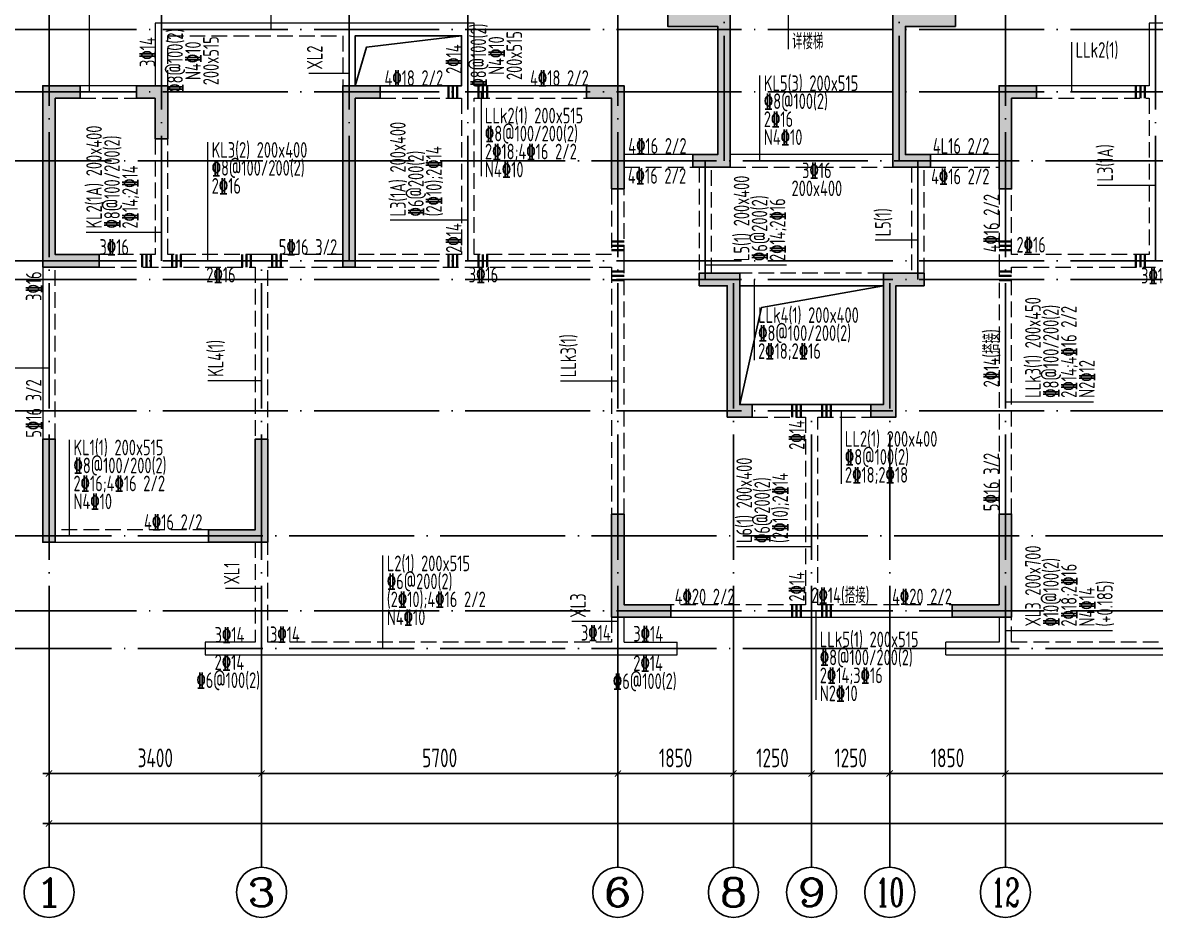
# Model space of a CAD drawing. Extents: x 826826 to 1642106, y -156213 to 399140.
# Drawn here: x 1401128 to 1419250, y 180182 to 194491 of the extents above; entities that cross this region are included whole.
import ezdxf
from ezdxf.enums import TextEntityAlignment as Align

# ---------------------------------------------------------------- set-up
doc = ezdxf.new("R2010")
doc.units = 0
doc.header["$LTSCALE"] = 1000
doc.linetypes.add('DASH', pattern=[0.35, 0.25, -0.1])
doc.linetypes.add('DOTE', pattern=[2.42, 2, -0.2, 0.02, -0.2])
doc.layers.get('0').update_dxf_attribs({"linetype": 'CONTINUOUS'})
doc.layers.get('DEFPOINTS').update_dxf_attribs({"linetype": 'CONTINUOUS'})
for name, color, linetype in [('A-AXIS', 1, 'CONTINUOUS'), ('A-DOTE', 10, 'DOTE'), ('AXIS_TEXT', 4, 'CONTINUOUS'), ('S-D洞口', 4, 'CONTINUOUS'), ('S-L主梁线', 4, 'DASH'), ('S-L梁编号', 6, 'CONTINUOUS'), ('S-L梁配筋', 7, 'CONTINUOUS'), ('S-Q墙填充', 252, 'CONTINUOUS'), ('S-Q墙实线', 6, 'CONTINUOUS'), ('S-Y一般标注', 3, 'CONTINUOUS')]:
    doc.layers.add(name, color=color, linetype=linetype)
doc.layers.add('梁附加箍筋', color=1, linetype='CONTINUOUS', lineweight=35)
doc.styles.add('_TCH_AXIS', font='COMPLEX', dxfattribs={"bigfont": 'GBCBIG'})
doc.styles.add('COMPLEX', font='COMPLEX')
doc.styles.add('TSSD_DIMENSION', font='Tssdeng.shx', dxfattribs={"width": 0.7, "bigfont": 'tssdchn.shx'})
doc.styles.add('TSSD_REIN', font='tssdeng.shx', dxfattribs={"width": 0.7, "height": 300, "bigfont": 'tssdchn.shx'})
doc.dimstyles.new('TSSD_100_100$0', dxfattribs={"dimtxt": 300, "dimasz": 80, "dimexe": 100, "dimexo": 250, "dimgap": 100, "dimtad": 1, "dimdec": 0, "dimzin": 0, "dimdsep": 46, "dimtxsty": 'TSSD_DIMENSION', "dimblk": 'ARCHTICK', "dimcen": 0, "dimdle": 100, "dimclrd": 3, "dimclre": 3, "dimclrt": 7, "dimadec": 0, "dimazin": 0, "dimtfac": 1, "dimtdec": 0, "dimtix": 1, "dimtmove": 2, "dimatfit": 3, "dimldrblk": 'ARCHTICK', "dimfxl": 0, "dimtolj": 1, "dimtzin": 0, "dimarcsym": 0})

# ---------------------------------------------------------------- blocks, each defined once
blk = doc.blocks.new('_ArchTick')
at = {"color": 0, "linetype": 'ByBlock', "const_width": 0.15}
blk.add_lwpolyline([(-0.5, -0.5), (0.5, 0.5)], dxfattribs=at)
blk = doc.blocks.new('*D912')
at = {"layer": 'DEFPOINTS', "color": 0}
for p in [(4300.000008, 3300.000008), (7700.000008, 3300.000008), (7700.000008, 2300.000008)]:
    blk.add_point(p, dxfattribs=at)
at = {"layer": 'S-Y一般标注', "color": 0, "lineweight": -2}
for p, q in [((4300.000008, 3050.000008), (4300.000008, 2200.000008)), ((7700.000008, 3050.000008), (7700.000008, 2200.000008)), ((4200.000008, 2300.000008), (7800.000008, 2300.000008))]:
    blk.add_line(p, q, dxfattribs=at)
at = {"layer": 'S-Y一般标注', "color": 0, "lineweight": -2, "xscale": 100, "yscale": 100, "zscale": 100, "rotation": 180}
blk.add_blockref('_ArchTick', (4300.000008, 2300.000008), dxfattribs=at)
at = {"layer": 'S-Y一般标注', "color": 0, "lineweight": -2, "xscale": 100, "yscale": 100, "zscale": 100}
blk.add_blockref('_ArchTick', (7700.000008, 2300.000008), dxfattribs=at)
at = {"layer": 'S-Y一般标注', "color": 7, "insert": (6000.000008, 2550.000008), "char_height": 300, "attachment_point": 5, "style": 'TSSD_DIMENSION'}
blk.add_mtext('\\A1;3400', dxfattribs=at)
blk = doc.blocks.new('*D913')
at = {"layer": 'DEFPOINTS', "color": 0}
for p in [(7700, 3300), (13400, 3300), (13400, 2300)]:
    blk.add_point(p, dxfattribs=at)
at = {"layer": 'S-Y一般标注', "color": 0, "lineweight": -2}
for p, q in [((7700, 3050), (7700, 2200)), ((13400, 3050), (13400, 2200)), ((7600, 2300), (13500, 2300))]:
    blk.add_line(p, q, dxfattribs=at)
at = {"layer": 'S-Y一般标注', "color": 0, "lineweight": -2, "xscale": 100, "yscale": 100, "zscale": 100, "rotation": 180}
blk.add_blockref('_ArchTick', (7700, 2300), dxfattribs=at)
at = {"layer": 'S-Y一般标注', "color": 0, "lineweight": -2, "xscale": 100, "yscale": 100, "zscale": 100}
blk.add_blockref('_ArchTick', (13400, 2300), dxfattribs=at)
at = {"layer": 'S-Y一般标注', "color": 7, "insert": (10550, 2550), "char_height": 300, "attachment_point": 5, "style": 'TSSD_DIMENSION'}
blk.add_mtext('\\A1;5700', dxfattribs=at)
blk = doc.blocks.new('*D914')
at = {"layer": 'DEFPOINTS', "color": 0}
for p in [(15250, 3300), (16500, 3300), (16500, 2300)]:
    blk.add_point(p, dxfattribs=at)
at = {"layer": 'S-Y一般标注', "color": 0, "lineweight": -2}
for p, q in [((15250, 3050), (15250, 2200)), ((16500, 3050), (16500, 2200)), ((15150, 2300), (16600, 2300))]:
    blk.add_line(p, q, dxfattribs=at)
at = {"layer": 'S-Y一般标注', "color": 0, "lineweight": -2, "xscale": 100, "yscale": 100, "zscale": 100, "rotation": 180}
blk.add_blockref('_ArchTick', (15250, 2300), dxfattribs=at)
at = {"layer": 'S-Y一般标注', "color": 0, "lineweight": -2, "xscale": 100, "yscale": 100, "zscale": 100}
blk.add_blockref('_ArchTick', (16500, 2300), dxfattribs=at)
at = {"layer": 'S-Y一般标注', "color": 7, "insert": (15875, 2550), "char_height": 300, "attachment_point": 5, "style": 'TSSD_DIMENSION'}
blk.add_mtext('\\A1;1250', dxfattribs=at)
blk = doc.blocks.new('*D915')
at = {"layer": 'DEFPOINTS', "color": 0}
for p in [(17750, 3300), (19600, 3300), (19600, 2300)]:
    blk.add_point(p, dxfattribs=at)
at = {"layer": 'S-Y一般标注', "color": 0, "lineweight": -2}
for p, q in [((17750, 3050), (17750, 2200)), ((19600, 3050), (19600, 2200)), ((17650, 2300), (19700, 2300))]:
    blk.add_line(p, q, dxfattribs=at)
at = {"layer": 'S-Y一般标注', "color": 0, "lineweight": -2, "xscale": 100, "yscale": 100, "zscale": 100, "rotation": 180}
blk.add_blockref('_ArchTick', (17750, 2300), dxfattribs=at)
at = {"layer": 'S-Y一般标注', "color": 0, "lineweight": -2, "xscale": 100, "yscale": 100, "zscale": 100}
blk.add_blockref('_ArchTick', (19600, 2300), dxfattribs=at)
at = {"layer": 'S-Y一般标注', "color": 7, "insert": (18675, 2550), "char_height": 300, "attachment_point": 5, "style": 'TSSD_DIMENSION'}
blk.add_mtext('\\A1;1850', dxfattribs=at)
blk = doc.blocks.new('*D916')
at = {"layer": 'DEFPOINTS', "color": 0}
for p in [(19600, 3300), (25300, 3300), (25300, 2300)]:
    blk.add_point(p, dxfattribs=at)
at = {"layer": 'S-Y一般标注', "color": 0, "lineweight": -2}
for p, q in [((19600, 3050), (19600, 2200)), ((25300, 3050), (25300, 2200)), ((19500, 2300), (25400, 2300))]:
    blk.add_line(p, q, dxfattribs=at)
at = {"layer": 'S-Y一般标注', "color": 0, "lineweight": -2, "xscale": 100, "yscale": 100, "zscale": 100, "rotation": 180}
blk.add_blockref('_ArchTick', (19600, 2300), dxfattribs=at)
at = {"layer": 'S-Y一般标注', "color": 0, "lineweight": -2, "xscale": 100, "yscale": 100, "zscale": 100}
blk.add_blockref('_ArchTick', (25300, 2300), dxfattribs=at)
at = {"layer": 'S-Y一般标注', "color": 7, "insert": (22450, 2550), "char_height": 300, "attachment_point": 5, "style": 'TSSD_DIMENSION'}
blk.add_mtext('\\A1;5700', dxfattribs=at)
blk = doc.blocks.new('*D918')
at = {"layer": 'DEFPOINTS', "color": 0}
for p in [(4300.000008, 3300.000008), (53100.000008, 3300.000008), (53100.000008, 1500.000008)]:
    blk.add_point(p, dxfattribs=at)
at = {"layer": 'S-Y一般标注', "color": 0, "lineweight": -2}
for p, q in [((4300.000008, 3050.000008), (4300.000008, 1400.000008)), ((53100.000008, 3050.000008), (53100.000008, 1400.000008)), ((4200.000008, 1500.000008), (53200.000008, 1500.000008))]:
    blk.add_line(p, q, dxfattribs=at)
at = {"layer": 'S-Y一般标注', "color": 0, "lineweight": -2, "xscale": 100, "yscale": 100, "zscale": 100, "rotation": 180}
blk.add_blockref('_ArchTick', (4300.000008, 1500.000008), dxfattribs=at)
at = {"layer": 'S-Y一般标注', "color": 0, "lineweight": -2, "xscale": 100, "yscale": 100, "zscale": 100}
blk.add_blockref('_ArchTick', (53100.000008, 1500.000008), dxfattribs=at)
at = {"layer": 'S-Y一般标注', "color": 7, "insert": (28700.000008, 1750.000008), "char_height": 300, "attachment_point": 5, "style": 'TSSD_DIMENSION'}
blk.add_mtext('\\A1;48800', dxfattribs=at)
blk = doc.blocks.new('_AXISO')
blk.add_circle((0, 0), 0.5)
at = {"layer": 'AXIS_TEXT', "style": 'COMPLEX', "width": 1.041667}
blk.add_attdef('A', text='', height=0.56, dxfattribs=at).set_placement((-0.25, -0.28), (0.25, -0.28), align=Align.FIT)
blk = doc.blocks.new('*D919')
at = {"layer": 'DEFPOINTS', "color": 0}
for p in [(13400, 3300), (15250, 3300), (15250, 2300)]:
    blk.add_point(p, dxfattribs=at)
at = {"layer": 'S-Y一般标注', "color": 0, "lineweight": -2}
for p, q in [((13400, 3050), (13400, 2200)), ((15250, 3050), (15250, 2200)), ((13300, 2300), (15350, 2300))]:
    blk.add_line(p, q, dxfattribs=at)
at = {"layer": 'S-Y一般标注', "color": 0, "lineweight": -2, "xscale": 100, "yscale": 100, "zscale": 100, "rotation": 180}
blk.add_blockref('_ArchTick', (13400, 2300), dxfattribs=at)
at = {"layer": 'S-Y一般标注', "color": 0, "lineweight": -2, "xscale": 100, "yscale": 100, "zscale": 100}
blk.add_blockref('_ArchTick', (15250, 2300), dxfattribs=at)
at = {"layer": 'S-Y一般标注', "color": 7, "insert": (14325, 2550), "char_height": 300, "attachment_point": 5, "style": 'TSSD_DIMENSION'}
blk.add_mtext('\\A1;1850', dxfattribs=at)
blk = doc.blocks.new('*D920')
at = {"layer": 'DEFPOINTS', "color": 0}
for p in [(16500, 3300), (17750, 3300), (17750, 2300)]:
    blk.add_point(p, dxfattribs=at)
at = {"layer": 'S-Y一般标注', "color": 0, "lineweight": -2}
for p, q in [((16500, 3050), (16500, 2200)), ((17750, 3050), (17750, 2200)), ((16400, 2300), (17850, 2300))]:
    blk.add_line(p, q, dxfattribs=at)
at = {"layer": 'S-Y一般标注', "color": 0, "lineweight": -2, "xscale": 100, "yscale": 100, "zscale": 100, "rotation": 180}
blk.add_blockref('_ArchTick', (16500, 2300), dxfattribs=at)
at = {"layer": 'S-Y一般标注', "color": 0, "lineweight": -2, "xscale": 100, "yscale": 100, "zscale": 100}
blk.add_blockref('_ArchTick', (17750, 2300), dxfattribs=at)
at = {"layer": 'S-Y一般标注', "color": 7, "insert": (17125, 2550), "char_height": 300, "attachment_point": 5, "style": 'TSSD_DIMENSION'}
blk.add_mtext('\\A1;1250', dxfattribs=at)
blk = doc.blocks.new('20210802.02294286')
at = {"layer": '梁附加箍筋', "lineweight": 35}
for p, q in [((-985193, -156931), (-985193, -156731)), ((-985123, -156931), (-985123, -156731)), ((-985053, -156931), (-985053, -156731)), ((-984713, -156931), (-984713, -156731)), ((-984643, -156931), (-984643, -156731)), ((-984573, -156931), (-984573, -156731)), ((-974193, -156931), (-974193, -156731)), ((-974123, -156931), (-974123, -156731)), ((-974053, -156931), (-974053, -156731)), ((-982383, -159221), (-982583, -159221)), ((-982383, -159291), (-982583, -159291)), ((-976183, -159221), (-976383, -159221)), ((-976183, -159291), (-976383, -159291)), ((-990093, -159631), (-990093, -159431)), ((-990023, -159631), (-990023, -159431)), ((-989953, -159631), (-989953, -159431)), ((-989613, -159631), (-989613, -159431)), ((-989543, -159631), (-989543, -159431)), ((-989473, -159631), (-989473, -159431)), ((-988493, -159631), (-988493, -159431)), ((-988423, -159631), (-988423, -159431)), ((-988353, -159631), (-988353, -159431)), ((-988013, -159631), (-988013, -159431)), ((-987943, -159631), (-987943, -159431)), ((-987873, -159631), (-987873, -159431)), ((-985193, -159631), (-985193, -159431)), ((-985123, -159631), (-985123, -159431)), ((-985053, -159631), (-985053, -159431)), ((-984713, -159631), (-984713, -159431)), ((-984643, -159631), (-984643, -159431)), ((-984573, -159631), (-984573, -159431)), ((-982383, -159361), (-982583, -159361)), ((-976183, -159361), (-976383, -159361)), ((-974193, -159631), (-974193, -159431)), ((-974123, -159631), (-974123, -159431)), ((-974053, -159631), (-974053, -159431)), ((-982383, -159701), (-982583, -159701)), ((-982383, -159771), (-982583, -159771)), ((-976183, -159701), (-976383, -159701)), ((-976183, -159771), (-976383, -159771)), ((-982383, -159841), (-982583, -159841)), ((-976183, -159841), (-976383, -159841)), ((-979693, -162031), (-979693, -161831)), ((-979623, -162031), (-979623, -161831)), ((-979553, -162031), (-979553, -161831)), ((-979213, -162031), (-979213, -161831)), ((-979143, -162031), (-979143, -161831)), ((-979073, -162031), (-979073, -161831)), ((-979693, -165231), (-979693, -165031)), ((-979623, -165231), (-979623, -165031)), ((-979553, -165231), (-979553, -165031)), ((-979213, -165231), (-979213, -165031)), ((-979143, -165231), (-979143, -165031)), ((-979073, -165231), (-979073, -165031))]:
    blk.add_line(p, q, dxfattribs=at)
blk = doc.blocks.new('20210810.05000969')
at = {"layer": 'S-Q墙填充'}
h = blk.add_hatch(color=252, dxfattribs=at)
h.dxf.hatch_style = 1
h.paths.add_polyline_path([(-1457490, -52983), (-1458288, -52983), (-1458288, -53183), (-1457490, -53183), (-1457490, -55233), (-1457688, -55233), (-1457890, -55233), (-1457890, -55433), (-1457688, -55433), (-1457290, -55433), (-1457290, -53083), (-1457290, -52783), (-1457490, -52783)])
h = blk.add_hatch(color=252, dxfattribs=at)
h.dxf.hatch_style = 1
h.paths.add_polyline_path([(-1454488, -52983), (-1454488, -52783), (-1454688, -52783), (-1454688, -53083), (-1454688, -55433), (-1454288, -55433), (-1454088, -55433), (-1454088, -55233), (-1454288, -55233), (-1454488, -55233), (-1454488, -53183), (-1453688, -53183), (-1453688, -52983)])
h = blk.add_hatch(color=252, dxfattribs=at)
h.dxf.hatch_style = 1
h.paths.add_polyline_path([(-1468088, -54333), (-1467688, -54333), (-1467688, -54133), (-1468288, -54133), (-1468288, -57033), (-1467388, -57033), (-1467388, -56833), (-1468088, -56833)])
h = blk.add_hatch(color=252, dxfattribs=at)
h.dxf.hatch_style = 1
h.paths.add_polyline_path([(-1466488, -54333), (-1466488, -54983), (-1466288, -54983), (-1466288, -54133), (-1466788, -54133), (-1466788, -54333)])
h = blk.add_hatch(color=252, dxfattribs=at)
h.dxf.hatch_style = 1
h.paths.add_polyline_path([(-1463288, -57033), (-1463288, -54333), (-1462888, -54333), (-1462888, -54133), (-1463488, -54133), (-1463488, -57033)])
h = blk.add_hatch(color=252, dxfattribs=at)
h.dxf.hatch_style = 1
h.paths.add_polyline_path([(-1459588, -54333), (-1459188, -54333), (-1459188, -55333), (-1459188, -55783), (-1458988, -55783), (-1458988, -55333), (-1458988, -54133), (-1459588, -54133)])
h = blk.add_hatch(color=252, dxfattribs=at)
h.dxf.hatch_style = 1
h.paths.add_polyline_path([(-1452988, -55333), (-1452988, -55783), (-1452788, -55783), (-1452788, -55333), (-1452788, -54333), (-1452388, -54333), (-1452388, -54133), (-1452988, -54133)])
h = blk.add_hatch(color=252, dxfattribs=at)
h.dxf.hatch_style = 1
h.paths.add_polyline_path([(-1457788, -57333), (-1457338, -57333), (-1457338, -59433), (-1456938, -59433), (-1456938, -59233), (-1457138, -59233), (-1457138, -57133), (-1457788, -57133)])
h = blk.add_hatch(color=252, dxfattribs=at)
h.dxf.hatch_style = 1
h.paths.add_polyline_path([(-1454838, -59233), (-1455038, -59233), (-1455038, -59433), (-1454638, -59433), (-1454638, -57333), (-1454188, -57333), (-1454188, -57133), (-1454838, -57133)])
h = blk.add_hatch(color=252, dxfattribs=at)
h.dxf.hatch_style = 1
h.paths.add_polyline_path([(-1468088, -61433), (-1468088, -59783), (-1468288, -59783), (-1468288, -61433)])
h = blk.add_hatch(color=252, dxfattribs=at)
h.dxf.hatch_style = 1
h.paths.add_polyline_path([(-1464688, -59783), (-1464888, -59783), (-1464888, -59783), (-1464888, -61233), (-1465538, -61233), (-1465638, -61233), (-1465638, -61433), (-1465638, -61433), (-1465538, -61433), (-1464688, -61433)])
h = blk.add_hatch(color=252, dxfattribs=at)
h.dxf.hatch_style = 1
h.paths.add_polyline_path([(-1459188, -62633), (-1458238, -62633), (-1458238, -62433), (-1458988, -62433), (-1458988, -60983), (-1459188, -60983)])
h = blk.add_hatch(color=252, dxfattribs=at)
h.dxf.hatch_style = 1
h.paths.add_polyline_path([(-1452788, -62633), (-1453738, -62633), (-1453738, -62433), (-1452988, -62433), (-1452988, -60983), (-1452788, -60983)])
at = {"layer": 'S-L主梁线', "linetype": 'ByBlock', "lineweight": 18}
for p, q in [((-1463388, -53133), (-1466488, -53133)), ((-1466488, -53133), (-1466488, -54133)), ((-1461388, -53133), (-1463388, -53133)), ((-1461388, -54133), (-1461388, -53133)), ((-1450588, -53133), (-1450588, -54133)), ((-1448588, -53133), (-1450588, -53133)), ((-1466788, -54133), (-1467688, -54133)), ((-1459588, -54133), (-1461388, -54133)), ((-1450588, -54133), (-1452388, -54133)), ((-1457890, -55233), (-1458988, -55233)), ((-1454688, -55233), (-1457290, -55233)), ((-1452988, -55233), (-1454088, -55233)), ((-1468288, -57033), (-1468288, -59783)), ((-1457138, -57333), (-1454838, -57333)), ((-1455988, -59233), (-1456938, -59233)), ((-1455038, -59233), (-1455988, -59233)), ((-1468088, -61433), (-1465638, -61433)), ((-1458988, -63033), (-1458988, -62633)), ((-1458438, -62633), (-1455988, -62633)), ((-1455988, -62633), (-1453538, -62633)), ((-1452988, -62633), (-1452988, -63033)), ((-1465688, -63033), (-1465688, -63233)), ((-1464888, -63033), (-1465688, -63033)), ((-1458988, -63033), (-1458138, -63033)), ((-1458138, -63233), (-1458138, -63033)), ((-1452988, -63033), (-1453838, -63033)), ((-1453838, -63233), (-1453838, -63033)), ((-1465688, -63233), (-1458138, -63233)), ((-1453838, -63233), (-1446288, -63233))]:
    blk.add_line(p, q, dxfattribs=at)
at = {"layer": 'S-L主梁线', "linetype": 'DASH', "lineweight": 18}
for p, q in [((-1466288, -53333), (-1463488, -53333)), ((-1466288, -54133), (-1466288, -53333)), ((-1463488, -53333), (-1463488, -54133)), ((-1463288, -54133), (-1463288, -53333)), ((-1463288, -53333), (-1461588, -53333)), ((-1461588, -53333), (-1461588, -54133)), ((-1461588, -54133), (-1462888, -54133)), ((-1467688, -54333), (-1466788, -54333)), ((-1462888, -54333), (-1461588, -54333)), ((-1461588, -54333), (-1461588, -56833)), ((-1461388, -54333), (-1459588, -54333)), ((-1461388, -56833), (-1461388, -54333)), ((-1452388, -54333), (-1450588, -54333)), ((-1450588, -54333), (-1450588, -56833)), ((-1466488, -54983), (-1466488, -56833)), ((-1466288, -56833), (-1466288, -54983)), ((-1458988, -55433), (-1457890, -55433)), ((-1457788, -55433), (-1457788, -57133)), ((-1457588, -57133), (-1457588, -55433)), ((-1457290, -55433), (-1454688, -55433)), ((-1454388, -55433), (-1454388, -57133)), ((-1454188, -57133), (-1454188, -55433)), ((-1454088, -55433), (-1452988, -55433)), ((-1459188, -55783), (-1459188, -56833)), ((-1458988, -56933), (-1458988, -55783)), ((-1452988, -55783), (-1452988, -56933)), ((-1452788, -56833), (-1452788, -55783)), ((-1466488, -56833), (-1467388, -56833)), ((-1464788, -56833), (-1466288, -56833)), ((-1463488, -56833), (-1464788, -56833)), ((-1461588, -56833), (-1463288, -56833)), ((-1459188, -56833), (-1461388, -56833)), ((-1450588, -56833), (-1452788, -56833)), ((-1468088, -59783), (-1468088, -57033)), ((-1467388, -57033), (-1466388, -57033)), ((-1466388, -57033), (-1464888, -57033)), ((-1464888, -57033), (-1464888, -59783)), ((-1464688, -59783), (-1464688, -57033)), ((-1464688, -57033), (-1463488, -57033)), ((-1463288, -57033), (-1461488, -57033)), ((-1461488, -57033), (-1459188, -57033)), ((-1459188, -57033), (-1459188, -60983)), ((-1458988, -60983), (-1458988, -56933)), ((-1452988, -56933), (-1452988, -60983)), ((-1452788, -60983), (-1452788, -57033)), ((-1452788, -57033), (-1450488, -57033)), ((-1454838, -57133), (-1457138, -57133)), ((-1456938, -59433), (-1456088, -59433)), ((-1456088, -59433), (-1456088, -62433)), ((-1455888, -62433), (-1455888, -59433)), ((-1455888, -59433), (-1455038, -59433)), ((-1465638, -61233), (-1468088, -61233)), ((-1464888, -61433), (-1464888, -63033)), ((-1464688, -63033), (-1464688, -61433)), ((-1456088, -62433), (-1458438, -62433)), ((-1453538, -62433), (-1455888, -62433)), ((-1459188, -62633), (-1459188, -63033)), ((-1452788, -63033), (-1452788, -62633)), ((-1459188, -63033), (-1464688, -63033)), ((-1447288, -63033), (-1452788, -63033))]:
    blk.add_line(p, q, dxfattribs=at)
at = {"layer": 'S-Q墙实线'}
for points in [[(-1457490, -52983), (-1458288, -52983), (-1458288, -53183), (-1457490, -53183), (-1457490, -55233), (-1457688, -55233), (-1457890, -55233), (-1457890, -55433), (-1457688, -55433), (-1457290, -55433), (-1457290, -53083), (-1457290, -52783), (-1457490, -52783), (-1457490, -52983)], [(-1454488, -52983), (-1454488, -52783), (-1454688, -52783), (-1454688, -53083), (-1454688, -55433), (-1454288, -55433), (-1454088, -55433), (-1454088, -55233), (-1454288, -55233), (-1454488, -55233), (-1454488, -53183), (-1453688, -53183), (-1453688, -52983), (-1454488, -52983)], [(-1466488, -54333), (-1466488, -54983), (-1466288, -54983), (-1466288, -54133), (-1466788, -54133), (-1466788, -54333), (-1466488, -54333)], [(-1454838, -59233), (-1455038, -59233), (-1455038, -59433), (-1454638, -59433), (-1454638, -57333), (-1454188, -57333), (-1454188, -57133), (-1454838, -57133), (-1454838, -59233)]]:
    blk.add_lwpolyline(points, dxfattribs=at)
for points in [[(-1468088, -54333), (-1467688, -54333), (-1467688, -54133), (-1468288, -54133), (-1468288, -57033), (-1467388, -57033), (-1467388, -56833), (-1468088, -56833)], [(-1463288, -57033), (-1463288, -54333), (-1462888, -54333), (-1462888, -54133), (-1463488, -54133), (-1463488, -57033)], [(-1459588, -54333), (-1459188, -54333), (-1459188, -55333), (-1459188, -55783), (-1458988, -55783), (-1458988, -55333), (-1458988, -54133), (-1459588, -54133)], [(-1452988, -55333), (-1452988, -55783), (-1452788, -55783), (-1452788, -55333), (-1452788, -54333), (-1452388, -54333), (-1452388, -54133), (-1452988, -54133)], [(-1457788, -57333), (-1457338, -57333), (-1457338, -59433), (-1456938, -59433), (-1456938, -59233), (-1457138, -59233), (-1457138, -57133), (-1457788, -57133)], [(-1468088, -61433), (-1468088, -59783), (-1468288, -59783), (-1468288, -61433)], [(-1465638, -61433), (-1464688, -61433), (-1464688, -59783), (-1464888, -59783), (-1464888, -61233), (-1465638, -61233), (-1465638, -61233), (-1465638, -61433)], [(-1459188, -62633), (-1458238, -62633), (-1458238, -62433), (-1458988, -62433), (-1458988, -60983), (-1459188, -60983)], [(-1452788, -62633), (-1453738, -62633), (-1453738, -62433), (-1452988, -62433), (-1452988, -60983), (-1452788, -60983)]]:
    blk.add_lwpolyline(points, close=True, dxfattribs=at)
blk = doc.blocks.new('20210801.08533475')
at = {"layer": 'A-AXIS'}
for p, q in [((4300, 3300), (4300, 800)), ((7700, 3300), (7700, 800)), ((13400, 3300), (13400, 800)), ((15250, 3300), (15250, 800)), ((16500, 3300), (16500, 800)), ((17750, 3300), (17750, 800)), ((19600, 3300), (19600, 800))]:
    blk.add_line(p, q, dxfattribs=at)
at = {"layer": 'A-DOTE'}
for p, q in [((4300, 3300), (4300, 19800)), ((6100, 10500), (6100, 19800)), ((9100, 10500), (9100, 19800)), ((11000, 10500), (11000, 19800)), ((13400, 3300), (13400, 19800)), ((15100, 12100), (15100, 19800)), ((17900, 12100), (17900, 19800)), ((19600, 3300), (19600, 19800)), ((22000, 10500), (22000, 19800)), ((54100, 14200), (3300, 14200)), ((54100, 13200), (3300, 13200)), ((3300, 12100), (54100, 12100)), ((14800, 10200), (14800, 12100)), ((18200, 10200), (18200, 12100)), ((54100, 10500), (3300, 10500)), ((7700, 3300), (7700, 10500)), ((54100, 10200), (3300, 10200)), ((15250, 3300), (15250, 10200)), ((17750, 3300), (17750, 10200)), ((54100, 8100), (3300, 8100)), ((16500, 3300), (16500, 8100)), ((3300, 6100), (54100, 6100)), ((54100, 4900), (3300, 4900)), ((3300, 4300), (54100, 4300))]:
    blk.add_line(p, q, dxfattribs=at)
at = {"layer": 'A-AXIS'}
ref = blk.add_blockref('_AXISO', (4300, 400), dxfattribs=dict(at, xscale=800, yscale=800, zscale=800))
ref.add_attrib('A', '1', dxfattribs={"layer": 'AXIS_TEXT', "height": 452.5, "style": '_TCH_AXIS', "width": 2.333333}).set_placement((4073.7, 173.7), (4526.3, 173.7), align=Align.FIT)
ref = blk.add_blockref('_AXISO', (7700, 400), dxfattribs=dict(at, xscale=800, yscale=800, zscale=800))
ref.add_attrib('A', '3', dxfattribs={"layer": 'AXIS_TEXT', "height": 452.5, "style": '_TCH_AXIS', "width": 1.5}).set_placement((7473.7, 173.7), (7926.3, 173.7), align=Align.FIT)
ref = blk.add_blockref('_AXISO', (13400, 400), dxfattribs=dict(at, xscale=800, yscale=800, zscale=800))
ref.add_attrib('A', '6', dxfattribs={"layer": 'AXIS_TEXT', "height": 452.5, "style": '_TCH_AXIS', "width": 1.5}).set_placement((13173.7, 173.7), (13626.3, 173.7), align=Align.FIT)
ref = blk.add_blockref('_AXISO', (15250, 400), dxfattribs=dict(at, xscale=800, yscale=800, zscale=800))
ref.add_attrib('A', '8', dxfattribs={"layer": 'AXIS_TEXT', "height": 452.5, "style": '_TCH_AXIS', "width": 1.5}).set_placement((15023.7, 173.7), (15476.3, 173.7), align=Align.FIT)
ref = blk.add_blockref('_AXISO', (16500, 400), dxfattribs=dict(at, xscale=800, yscale=800, zscale=800))
ref.add_attrib('A', '9', dxfattribs={"layer": 'AXIS_TEXT', "height": 452.5, "style": '_TCH_AXIS', "width": 1.5}).set_placement((16273.7, 173.7), (16726.3, 173.7), align=Align.FIT)
ref = blk.add_blockref('_AXISO', (17750, 400), dxfattribs=dict(at, xscale=800, yscale=800, zscale=800))
ref.add_attrib('A', '10', dxfattribs={"layer": 'AXIS_TEXT', "height": 452.55, "style": '_TCH_AXIS', "width": 0.724138}).set_placement((17523.7, 173.7), (17976.3, 173.7), align=Align.FIT)
ref = blk.add_blockref('_AXISO', (19600, 400), dxfattribs=dict(at, xscale=800, yscale=800, zscale=800))
ref.add_attrib('A', '12', dxfattribs={"layer": 'AXIS_TEXT', "height": 452.55, "style": '_TCH_AXIS', "width": 0.724138}).set_placement((19373.7, 173.7), (19826.3, 173.7), align=Align.FIT)
at = {"layer": 'S-Y一般标注'}
for p1, p2, distance, picture, middle in [((4300, 3300), (7700, 3300), -1000, '*D912', (6000, 2550)), ((4300, 3300), (53100, 3300), -1800, '*D918', (28700, 1750)), ((7700, 3300), (13400, 3300), -1000, '*D913', (10550, 2550)), ((13400, 3300), (15250, 3300), -1000, '*D919', (14325, 2550)), ((15250, 3300), (16500, 3300), -1000, '*D914', (15875, 2550)), ((16500, 3300), (17750, 3300), -1000, '*D920', (17125, 2550)), ((17750, 3300), (19600, 3300), -1000, '*D915', (18675, 2550)), ((19600, 3300), (25300, 3300), -1000, '*D916', (22450, 2550))]:
    dim = blk.add_aligned_dim(p1=p1, p2=p2, distance=distance, dimstyle='TSSD_100_100$0', override={"dimasz": 100, "dimclrd": 0, "dimclre": 0}, dxfattribs=at)
    dim.commit()
    dim.dimension.update_dxf_attribs({"geometry": picture, "text_midpoint": middle})

msp = doc.modelspace()

# ---------------------------------------------------------------- linework, layer by layer
at = {"layer": 'S-D洞口', "color": 5}
for points in [[(1406450.35, 193481.9), (1408150.35, 193481.9), (1408150.35, 194282.11), (1406450.35, 194282.11), (1406450.35, 193481.9), (1406631.72, 194100.75), (1408150.35, 194282.11)], [(1412600.35, 188381.9), (1414900.34, 188381.9), (1414900.34, 190281.89), (1412600.35, 190281.89), (1412600.35, 188381.9), (1412947.17, 189935.07), (1414900.34, 190281.89)]]:
    msp.add_lwpolyline(points, dxfattribs=at)
at = {"layer": 'S-L梁编号', "lineweight": 18}
for p, q in [((1405103.79, 194382.11), (1405103.79, 196351.64)), ((1402200.12, 193381.9), (1402200.12, 196019.26)), ((1413376.78, 194736.39), (1413376.78, 194065.46)), ((1417913.24, 193381.9), (1417913.24, 194179.74)), ((1406350.35, 193677.33), (1405704.66, 193677.33)), ((1412924.12, 192281.89), (1412924.12, 193647.28)), ((1408461.88, 193381.9), (1408461.88, 192036.57)), ((1404089.78, 190681.9), (1404089.78, 192580.7)), ((1419250.36, 191887.15), (1418321.71, 191887.15)), ((1408250.35, 191329.4), (1407006.31, 191329.4)), ((1403350.36, 191135.5), (1402145.24, 191135.5)), ((1415450.36, 191010.49), (1414767.09, 191010.49)), ((1412050.34, 190615.47), (1413349.1, 190615.47)), ((1412832.36, 190381.89), (1412832.36, 189094.46)), ((1401550.36, 188964.04), (1399993.33, 188964.04)), ((1404950.36, 188762.39), (1404090.02, 188762.39)), ((1410650.35, 188759), (1409732.99, 188759)), ((1416850.36, 188427.99), (1418259.68, 188427.99)), ((1414221.5, 188281.9), (1414221.5, 187114.34)), ((1401878.81, 186281.9), (1401878.81, 187821.36)), ((1406891.88, 184481.9), (1406891.88, 185967.61)), ((1413750.35, 186106.22), (1412547.25, 186106.22)), ((1404950.36, 185441.97), (1404376.08, 185441.97)), ((1413819.39, 185081.9), (1413819.39, 183658.38)), ((1410650.36, 184911.32), (1409916.9, 184911.32)), ((1416850.35, 184769.77), (1418567.17, 184769.77))]:
    msp.add_line(p, q, dxfattribs=at)

# ---------------------------------------------------------------- block references
at = {"layer": 'S-Q墙填充'}
msp.add_blockref('20210810.05000969', (2869738.5, 247615.07), dxfattribs=at)
at = {"layer": 'S-Y一般标注'}
msp.add_blockref('20210801.08533475', (1397250.35, 180181.9), dxfattribs=at)
at = {"layer": '梁附加箍筋'}
msp.add_blockref('20210802.02294286', (2393133.79, 350212.91), dxfattribs=at)

# ---------------------------------------------------------------- texts
at = {"layer": 'S-L梁编号', "color": 6, "style": 'TSSD_REIN', "width": 0.7}
for s, p in [('详楼梯', (1413439.28, 194065.46)), ('LLk2(1)', (1417975.74, 193929.74)), ('KL5(3) 200x515', (1412986.62, 193397.28)), ('LLk2(1) 200x515', (1408524.38, 192879.84)), ('KL3(2) 200x400', (1404152.28, 192330.7)), ('LLk4(1) 200x400', (1412894.86, 189688.69)), ('LL2(1) 200x400', (1414284, 187708.57)), ('KL1(1) 200x515', (1401941.31, 187571.36)), ('L2(1) 200x515', (1406954.38, 185717.61)), ('LLk5(1) 200x515', (1413881.89, 184501.65))]:
    msp.add_text(s, height=250, dxfattribs=at).set_placement(p)
for s, p in [('XL2', (1405925.81, 193739.83)), ('KL2(1A) 200x400', (1402395.24, 191198)), ('L3(1A) 200x400', (1407256.31, 191391.9)), ('L3(1A)', (1418571.71, 191949.65)), ('L5(1) 200x400', (1412754.87, 190677.97)), ('L5(1)', (1415017.09, 191072.99)), ('LLk3(1) 200x450', (1417416.41, 188490.49)), ('KL4(1)', (1404340.02, 188824.89)), ('LLk3(1)', (1409982.99, 188821.5)), ('L6(1) 200x400', (1412797.25, 186168.72)), ('XL3 200x700', (1417417.17, 184832.27)), ('XL1', (1404597.24, 185504.47)), ('XL3', (1410138.06, 184973.82))]:
    msp.add_text(s, height=250, rotation=90, dxfattribs=at).set_placement(p)
at = {"layer": 'S-L梁配筋', "color": 7, "style": 'TSSD_REIN', "width": 0.7}
for s, p in [('%%1328@100(2)', (1408619.04, 193964.32)), ('%%1328@100(2)', (1403766.05, 193882.01)), ('200x515', (1409194.04, 193964.32)), ('N4%%13210', (1404053.55, 193882.01)), ('200x515', (1404341.05, 193882.01)), ('N4%%13210', (1408906.54, 193964.32))]:
    msp.add_text(s, height=250, rotation=90, dxfattribs=at).set_placement(p, align=Align.BOTTOM_CENTER)
at = {"layer": 'S-L梁配筋', "color": 1, "style": 'TSSD_REIN', "width": 0.7}
for s, p in [('3%%13214', (1403249.87, 194019.4)), ('3%%13216', (1401429.31, 190276.75)), ('2%%13214(搭接)', (1416750.36, 189123.54)), ('5%%13216 3/2', (1401429.31, 188320.06)), ('5%%13216 3/2', (1416750.36, 187143.95))]:
    msp.add_text(s, height=250, rotation=90, dxfattribs=at).set_placement(p, align=Align.CENTER)
at = {"layer": 'S-L梁配筋', "color": 7, "style": 'TSSD_REIN', "width": 0.7}
for s, rotation, p in [('2%%13214', 90, (1408151.28, 193907.34)), ('4%%13216 2/2', 90, (1416750.36, 191283.91)), ('2%%13214', 90, (1408151.28, 191046.01)), ('3%%13216', 359.999915, (1402592.92, 190778.3)), ('5%%13216 3/2', 359.999915, (1405693.43, 190778.3)), ('3%%13216', 359.999915, (1408500.35, 190335.18)), ('3%%13216', 359.999933, (1419257.54, 190319.16))]:
    msp.add_text(s, height=250, rotation=rotation, dxfattribs=at).set_placement(p, align=Align.CENTER)
for s, p in [('4%%13218 2/2', (1407387.06, 193479.85)), ('4%%13218 2/2', (1409715.84, 193479.85)), ('2%%13216', (1404300.35, 190335.18))]:
    msp.add_text(s, height=250, dxfattribs=at).set_placement(p, align=Align.CENTER)
for s, p in [('%%1328@100(2)', (1412986.62, 193109.78)), ('2%%13216', (1412986.62, 192822.28)), ('%%1328@100/200(2)', (1408524.38, 192592.34)), ('4%%13216 2/2', (1410816.39, 192395.4)), ('N4%%13210', (1412986.62, 192534.78)), ('4L16 2/2', (1415690.06, 192395.4)), ('2%%13218;4%%13216 2/2', (1408524.38, 192304.84)), ('%%1328@100/200(2)', (1404152.28, 192043.2)), ('N4%%13210', (1408524.38, 192017.34)), ('4%%13216 2/2', (1410809.33, 191914.91)), ('4%%13216 2/2', (1415662.11, 191905.95)), ('2%%13216', (1404152.28, 191755.7)), ('%%1328@100/200(2)', (1412894.86, 189401.19)), ('2%%13218;2%%13216', (1412894.86, 189113.69)), ('%%1328@100/200(2)', (1401941.31, 187283.86)), ('%%1328@100(2)', (1414284, 187421.07)), ('2%%13216;4%%13216 2/2', (1401941.31, 186996.36)), ('N4%%13210', (1401941.31, 186708.86)), ('4%%13216 2/2', (1403069.6, 186379.59)), ('%%1326@200(2)', (1406954.38, 185430.11)), ('(2%%13210);4%%13216 2/2', (1406954.38, 185142.61)), ('N4%%13210', (1406954.38, 184855.11)), ('3%%13214', (1404199.46, 184574.9)), ('3%%13214', (1405085.31, 184583.17)), ('3%%13214', (1410897.83, 184591.74)), ('%%1328@100/200(2)', (1413881.89, 184214.15)), ('2%%13214', (1404199.46, 184136.74)), ('2%%13214', (1410897.83, 184120.98)), ('%%1326@100(2)', (1403907.05, 183849.24)), ('%%1326@100(2)', (1410571.43, 183833.48)), ('2%%13214;3%%13216', (1413881.89, 183926.65)), ('N2%%13210', (1413881.89, 183639.15))]:
    msp.add_text(s, height=250, dxfattribs=at).set_placement(p)
for s, rotation, p in [('%%1328@100/200(2)', 90, (1402682.74, 191198)), ('(2%%13210);2%%13214', 90, (1407831.31, 191391.9)), ('%%1326@200(2)', 90, (1407543.81, 191391.9)), ('2%%13214;2%%13214', 90, (1402970.24, 191198)), ('%%1326@200(2)', 90, (1413042.37, 190677.97)), ('2%%13214;2%%13216', 90, (1413329.87, 190677.97)), ('%%1328@100/200(2)', 90, (1417703.91, 188490.49)), ('N2%%13212', 90, (1418278.91, 188490.49)), ('%%1326@200(2)', 90, (1413084.75, 186168.72)), ('(2%%13210);2%%13214', 90, (1413372.25, 186168.72)), ('%%13210@100(2)', 90, (1417704.67, 184832.27)), ('2%%13218;2%%13216', 90, (1417992.17, 184832.27)), ('2%%13214', 90, (1413638.85, 185231.9)), ('2%%13214(搭接)', 360, (1413746.36, 185208.2)), ('N4%%13214', 90, (1418279.67, 184832.27)), ('(+0.185)', 90, (1418567.17, 184832.27))]:
    msp.add_text(s, height=250, rotation=rotation, dxfattribs=at).set_placement(p)
for s, p in [('3%%13216', (1413834.76, 191928.47)), ('200x400', (1413834.76, 191640.97))]:
    msp.add_text(s, height=250, dxfattribs=at).set_placement(p, align=Align.BOTTOM_CENTER)
for s, p in [('2%%13216', (1417497.54, 190814.23)), ('3%%13214', (1410536.68, 184607.08))]:
    msp.add_text(s, height=250, dxfattribs=at).set_placement(p, align=Align.RIGHT)
at = {"layer": 'S-L梁配筋', "color": 1, "style": 'TSSD_REIN', "width": 0.7}
msp.add_text('2%%13214;4%%13216 2/2', height=250, rotation=90, dxfattribs=at).set_placement((1417991.41, 188490.49))
at = {"layer": 'S-L梁配筋', "color": 7, "style": 'TSSD_REIN', "width": 0.7}
msp.add_text('2%%13214', height=250, rotation=90, dxfattribs=at).set_placement((1413638.85, 188131.9), align=Align.RIGHT)
at = {"layer": 'S-L梁配筋', "color": 1, "style": 'TSSD_REIN', "width": 0.7}
msp.add_text('2%%13218;2%%13218', height=250, dxfattribs=at).set_placement((1414284, 187133.57))
for p in [(1412518.51, 185188), (1415996.41, 185188)]:
    msp.add_text('4%%13220 2/2', height=250, dxfattribs=at).set_placement(p, align=Align.RIGHT)

doc.saveas('drawing.dxf')
